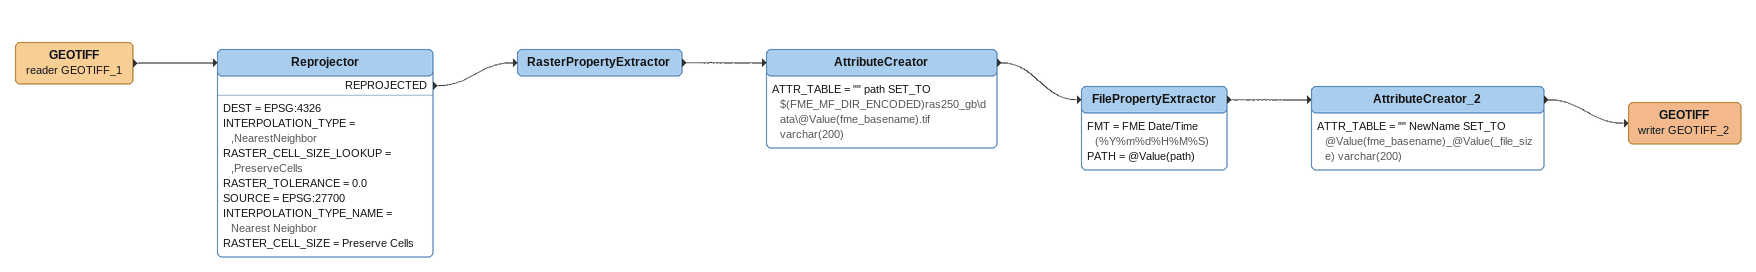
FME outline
GEOTIFF (reader GEOTIFF_1)
    -> Reprojector
Reprojector
    DEST = EPSG:4326
    INTERPOLATION_TYPE = ,NearestNeighbor
    RASTER_CELL_SIZE_LOOKUP = ,PreserveCells
    RASTER_TOLERANCE = 0.0
    SOURCE = EPSG:27700
    INTERPOLATION_TYPE_NAME = Nearest Neighbor
    RASTER_CELL_SIZE = Preserve Cells
    REPROJECTED -> RasterPropertyExtractor
RasterPropertyExtractor
    -> AttributeCreator
AttributeCreator
    ATTR_TABLE = "" path SET_TO $(FME_MF_DIR_ENCODED)ras250_gb\data\@Value(fme_basename).tif varchar(200)
    -> FilePropertyExtractor
FilePropertyExtractor
    FMT = FME Date/Time (%Y%m%d%H%M%S)
    PATH = @Value(path)
    -> AttributeCreator_2
AttributeCreator_2
    ATTR_TABLE = "" NewName SET_TO @Value(fme_basename)_@Value(_file_size) varchar(200)
    -> GEOTIFF (writer GEOTIFF_2)
GEOTIFF (writer GEOTIFF_2)
